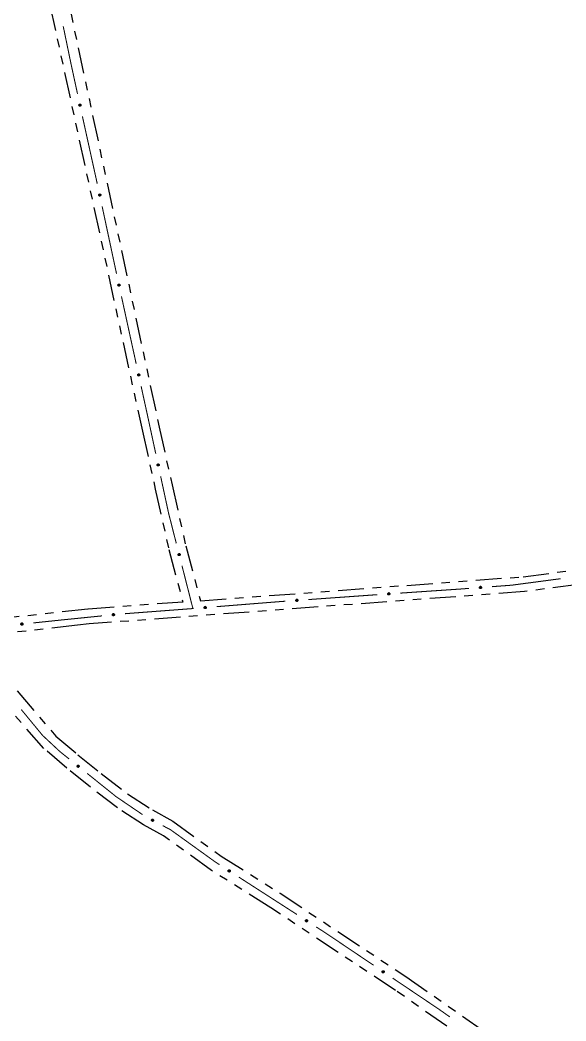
# Model space of a CAD drawing. Extents: x 211453 to 215163, y 4877397 to 4881305.
# Drawn here: x 214478.6 to 214573.5, y 4879622.9 to 4879796.9 of the extents above; entities that cross this region are included whole.
import ezdxf

# ---------------------------------------------------------------- set-up
doc = ezdxf.new("R2010")
doc.units = 0
doc.header["$LTSCALE"] = 1.5
doc.header["$MEASUREMENT"] = 0
doc.linetypes.add('TRACO_25', pattern=[8, 3, -1, 1, -1, 1, -1])
doc.layers.add('SV-EIXO-RUA-N-PAV', color=6, linetype='CONTINUOUS')
doc.layers.add('SV-RUA-NAO-PAV', color=7, linetype='CONTINUOUS')

msp = doc.modelspace()

# ---------------------------------------------------------------- linework, layer by layer
at = {"layer": 'SV-EIXO-RUA-N-PAV', "const_width": 0.18}
for points in [[(214486.128571, 4879795.800023), (214487.343512, 4879789.924317)], [(214487.343512, 4879789.924317), (214487.438246, 4879789.466161)], [(214487.438246, 4879789.466161), (214488.6103, 4879784.059591)], [(214489.459328, 4879780.150738), (214492.044638, 4879768.43254)], [(214492.886369, 4879764.522121), (214495.395957, 4879752.787473)], [(214496.245945, 4879748.878832), (214497.739941, 4879742.040121)], [(214497.739941, 4879742.040121), (214497.782842, 4879741.843744)], [(214497.782842, 4879741.843744), (214498.810286, 4879737.156028)], [(214499.66667, 4879733.248778), (214500.737149, 4879728.364714)], [(214500.737149, 4879728.364714), (214500.765067, 4879728.237339)], [(214500.765067, 4879728.237339), (214502.213669, 4879721.522209)], [(214503.057155, 4879717.612154), (214504.322383, 4879711.747071)], [(214504.322383, 4879711.747071), (214504.43072, 4879711.244865)], [(214504.43072, 4879711.244865), (214505.786096, 4879705.928682)], [(214506.774295, 4879702.052671), (214508.503645, 4879695.269651)], [(214572.582037, 4879699.802012), (214564.651354, 4879698.751168)], [(214555.113768, 4879698.004379), (214544.705475, 4879697.296732)], [(214555.679867, 4879698.046703), (214555.113768, 4879698.004379)], [(214556.677083, 4879698.121262), (214555.679867, 4879698.046703)], [(214564.067699, 4879698.673832), (214560.66595, 4879698.419495)], [(214564.651354, 4879698.751168), (214564.067699, 4879698.673832)], [(214540.343966, 4879697.0002), (214528.744797, 4879696.175893)], [(214540.714688, 4879697.025404), (214540.343966, 4879697.0002)], [(214508.67048, 4879694.615274), (214496.839324, 4879693.720153)], [(214508.503645, 4879695.269651), (214508.67048, 4879694.615274)], [(214508.805082, 4879694.626027), (214508.67048, 4879694.615274)], [(214523.85869, 4879695.828658), (214512.792378, 4879694.944571)], [(214524.75486, 4879695.892343), (214523.85869, 4879695.828658)], [(214485.992766, 4879692.648757), (214480.920342, 4879692.115285)], [(214486.887827, 4879692.739014), (214485.992766, 4879692.648757)], [(214492.857551, 4879693.341004), (214486.887827, 4879692.739014)], [(214478.838503, 4879677.056965), (214482.018866, 4879673.19882)], [(214482.018866, 4879673.19882), (214482.534663, 4879672.573099)], [(214482.534663, 4879672.573099), (214484.866065, 4879670.397124)], [(214484.866065, 4879670.397124), (214485.531122, 4879669.776404)], [(214485.531122, 4879669.776404), (214487.162476, 4879668.469519)], [(214490.284268, 4879665.968636), (214491.064715, 4879665.343415)], [(214491.064715, 4879665.343415), (214491.557335, 4879664.948775)], [(214491.557335, 4879664.948775), (214494.962853, 4879662.212198)], [(214494.962853, 4879662.212198), (214495.286262, 4879661.952316)], [(214495.286262, 4879661.952316), (214499.904739, 4879658.811751)], [(214503.414062, 4879656.89731), (214504.29785, 4879656.429422)], [(214504.29785, 4879656.429422), (214504.808344, 4879656.159161)], [(214504.808344, 4879656.159161), (214512.455554, 4879650.654489)], [(214512.455554, 4879650.654489), (214512.532551, 4879650.599064)], [(214512.532551, 4879650.599064), (214513.293617, 4879650.109128)], [(214516.656964, 4879647.943973), (214522.542822, 4879644.154952)], [(214522.542822, 4879644.154952), (214523.186629, 4879643.740501)], [(214523.186629, 4879643.740501), (214526.747999, 4879641.450052)], [(214530.112284, 4879639.286354), (214530.953355, 4879638.74543)], [(214530.953355, 4879638.74543), (214531.676597, 4879638.280287)], [(214531.676597, 4879638.280287), (214540.090312, 4879632.620701)], [(214543.408964, 4879630.387642), (214550.875672, 4879625.362876)], [(214550.875672, 4879625.362876), (214551.519817, 4879624.929395)], [(214551.519817, 4879624.929395), (214553.336965, 4879623.64788)]]:
    msp.add_lwpolyline(points, dxfattribs=at)
at = {"layer": 'SV-EIXO-RUA-N-PAV'}
for points in [[(214489.111165, 4879782.268733), (214489.152661, 4879782.242847), (214489.183032, 4879782.212113), (214489.200985, 4879782.17919), (214489.209263, 4879782.145959), (214489.213903, 4879782.111009), (214489.210807, 4879782.074739), (214489.198454, 4879782.035246), (214489.172779, 4879781.993437), (214489.139251, 4879781.964394), (214489.107914, 4879781.945067), (214489.07376, 4879781.93444), (214489.039732, 4879781.930501), (214489.002164, 4879781.934963), (214488.962263, 4879781.947872), (214488.920848, 4879781.974707), (214488.89128, 4879782.005042), (214488.874751, 4879782.037343), (214488.864285, 4879782.071747), (214488.859975, 4879782.107485), (214488.86322, 4879782.14307), (214488.87629, 4879782.183221), (214488.903318, 4879782.223747), (214488.933236, 4879782.253582), (214488.965297, 4879782.27056), (214488.999399, 4879782.280102), (214489.034398, 4879782.285182), (214489.070986, 4879782.283588), (214489.111165, 4879782.268733)], [(214492.545702, 4879766.64142), (214492.587126, 4879766.615418), (214492.617411, 4879766.5846), (214492.635272, 4879766.551626), (214492.643457, 4879766.518373), (214492.648, 4879766.48341), (214492.644802, 4879766.447149), (214492.632339, 4879766.40769), (214492.606547, 4879766.365953), (214492.572938, 4879766.337005), (214492.541548, 4879766.317764), (214492.507364, 4879766.307233), (214492.473325, 4879766.303389), (214492.43577, 4879766.307956), (214492.395905, 4879766.320977), (214492.354565, 4879766.347927), (214492.325082, 4879766.378344), (214492.308643, 4879766.410691), (214492.298273, 4879766.445124), (214492.294063, 4879766.480874), (214492.297407, 4879766.51645), (214492.31059, 4879766.556564), (214492.33773, 4879766.597015), (214492.367732, 4879766.626767), (214492.39984, 4879766.643655), (214492.433969, 4879766.653101), (214492.468981, 4879766.658084), (214492.505565, 4879766.656387), (214492.545702, 4879766.64142)], [(214495.895968, 4879750.996614), (214495.937506, 4879750.970795), (214495.967926, 4879750.94011), (214495.985931, 4879750.907215), (214495.994263, 4879750.873998), (214495.998959, 4879750.839055), (214495.995921, 4879750.802781), (214495.983631, 4879750.763267), (214495.958023, 4879750.721418), (214495.924541, 4879750.692321), (214495.893236, 4879750.672943), (214495.859099, 4879750.662261), (214495.825077, 4879750.658268), (214495.787502, 4879750.66267), (214495.747581, 4879750.675516), (214495.706122, 4879750.702284), (214495.676506, 4879750.732571), (214495.659925, 4879750.764846), (214495.649404, 4879750.799233), (214495.645037, 4879750.834964), (214495.648225, 4879750.870554), (214495.661231, 4879750.910726), (214495.688193, 4879750.951295), (214495.718063, 4879750.981179), (214495.750097, 4879750.998208), (214495.784184, 4879751.007804), (214495.819174, 4879751.01294), (214495.855765, 4879751.011405), (214495.895968, 4879750.996614)], [(214499.315245, 4879735.36632), (214499.3568, 4879735.340528), (214499.387241, 4879735.309865), (214499.405269, 4879735.276982), (214499.413623, 4879735.24377), (214499.418343, 4879735.208831), (214499.41533, 4879735.172554), (214499.403067, 4879735.133033), (214499.377487, 4879735.091165), (214499.344026, 4879735.062046), (214499.312733, 4879735.042647), (214499.278604, 4879735.031942), (214499.244585, 4879735.027925), (214499.207007, 4879735.032301), (214499.167077, 4879735.04512), (214499.1256, 4879735.07186), (214499.095963, 4879735.102126), (214499.07936, 4879735.13439), (214499.068815, 4879735.168769), (214499.064424, 4879735.204498), (214499.067587, 4879735.24009), (214499.080566, 4879735.280271), (214499.107501, 4879735.320858), (214499.13735, 4879735.350762), (214499.169372, 4879735.367814), (214499.203453, 4879735.377433), (214499.23844, 4879735.382593), (214499.275032, 4879735.381082), (214499.315245, 4879735.36632)], [(214502.712719, 4879719.730844), (214502.754189, 4879719.704916), (214502.784529, 4879719.674152), (214502.802448, 4879719.64121), (214502.810693, 4879719.607971), (214502.815297, 4879719.573016), (214502.812164, 4879719.53675), (214502.799771, 4879719.497268), (214502.774054, 4879719.455486), (214502.740496, 4879719.426477), (214502.70914, 4879719.407181), (214502.674975, 4879719.396589), (214502.640943, 4879719.392685), (214502.60338, 4879719.397185), (214502.563492, 4879719.410135), (214502.522104, 4879719.437011), (214502.492567, 4879719.467376), (214502.476071, 4879719.499694), (214502.465639, 4879719.534108), (214502.461366, 4879719.569851), (214502.464647, 4879719.605433), (214502.477758, 4879719.64557), (214502.504826, 4879719.686068), (214502.534775, 4879719.715874), (214502.566853, 4879719.732819), (214502.600965, 4879719.742326), (214502.635968, 4879719.747371), (214502.672555, 4879719.745739), (214502.712719, 4879719.730844)], [(214506.351367, 4879704.157098), (214506.393772, 4879704.132729), (214506.425234, 4879704.103114), (214506.444365, 4879704.07086), (214506.453839, 4879704.037951), (214506.459739, 4879704.003191), (214506.457956, 4879703.966833), (214506.447039, 4879703.926919), (214506.422892, 4879703.88421), (214506.390435, 4879703.853974), (214506.359818, 4879703.833526), (214506.32607, 4879703.821671), (214506.292207, 4879703.816505), (214506.254502, 4879703.819607), (214506.214161, 4879703.831065), (214506.171802, 4879703.856386), (214506.141157, 4879703.885631), (214506.123472, 4879703.917314), (214506.111769, 4879703.951317), (214506.10617, 4879703.986876), (214506.108127, 4879704.022555), (214506.119737, 4879704.063152), (214506.145282, 4879704.104629), (214506.174102, 4879704.135526), (214506.205528, 4879704.153652), (214506.239264, 4879704.16442), (214506.274055, 4879704.170762), (214506.310677, 4879704.170491), (214506.351367, 4879704.157098)], [(214558.823005, 4879698.171317), (214558.791624, 4879698.133803), (214558.756983, 4879698.107978), (214558.721892, 4879698.094755), (214558.687835, 4879698.091156), (214558.652579, 4879698.091398), (214558.617087, 4879698.099484), (214558.579683, 4879698.117185), (214558.541831, 4879698.148399), (214558.517708, 4879698.185624), (214558.502904, 4879698.219334), (214558.497106, 4879698.25463), (214558.497915, 4879698.288876), (214558.507534, 4879698.325465), (214558.525841, 4879698.363195), (214558.55815, 4879698.400498), (214558.592285, 4879698.425582), (214558.626563, 4879698.437481), (214558.662084, 4879698.443085), (214558.698075, 4879698.442407), (214558.732869, 4879698.434268), (214558.770824, 4879698.415767), (214558.807219, 4879698.38339), (214558.832627, 4879698.349631), (214558.845004, 4879698.315528), (214558.849734, 4879698.280433), (214558.849921, 4879698.245069), (214558.843278, 4879698.209053), (214558.823005, 4879698.171317)], [(214526.900951, 4879695.9345), (214526.869432, 4879695.897101), (214526.834697, 4879695.871404), (214526.799556, 4879695.85831), (214526.765487, 4879695.854837), (214526.730232, 4879695.855208), (214526.69477, 4879695.863425), (214526.657432, 4879695.881263), (214526.619694, 4879695.912617), (214526.595709, 4879695.949931), (214526.581029, 4879695.983695), (214526.575361, 4879696.019012), (214526.576296, 4879696.053254), (214526.586049, 4879696.089808), (214526.604496, 4879696.12747), (214526.636942, 4879696.164654), (214526.671168, 4879696.189613), (214526.70549, 4879696.201385), (214526.741032, 4879696.206859), (214526.77702, 4879696.206048), (214526.811783, 4879696.197781), (214526.84967, 4879696.17914), (214526.885946, 4879696.14663), (214526.911229, 4879696.112777), (214526.92348, 4879696.078629), (214526.928081, 4879696.043517), (214526.928138, 4879696.008152), (214526.921362, 4879695.972161), (214526.900951, 4879695.9345)], [(214542.860898, 4879697.060987), (214542.829265, 4879697.023685), (214542.794451, 4879696.998095), (214542.759271, 4879696.985109), (214542.725191, 4879696.981739), (214542.689937, 4879696.982219), (214542.654501, 4879696.990544), (214542.617217, 4879697.008497), (214542.579576, 4879697.039966), (214542.555705, 4879697.077353), (214542.541128, 4879697.111162), (214542.535568, 4879697.146496), (214542.536608, 4879697.180736), (214542.546474, 4879697.217259), (214542.565035, 4879697.254865), (214542.597595, 4879697.291949), (214542.631898, 4879697.316803), (214542.666256, 4879697.32847), (214542.701814, 4879697.333834), (214542.737799, 4879697.332913), (214542.772537, 4879697.32454), (214542.810367, 4879697.305783), (214542.846543, 4879697.273162), (214542.871722, 4879697.239232), (214542.883869, 4879697.205047), (214542.888362, 4879697.169921), (214542.888311, 4879697.134556), (214542.881425, 4879697.098586), (214542.860898, 4879697.060987)], [(214510.950721, 4879694.68701), (214510.919532, 4879694.649337), (214510.885023, 4879694.623336), (214510.849999, 4879694.609934), (214510.815961, 4879694.606162), (214510.780704, 4879694.606224), (214510.745172, 4879694.61413), (214510.707679, 4879694.631639), (214510.669667, 4879694.662661), (214510.645356, 4879694.699763), (214510.630379, 4879694.733397), (214510.624402, 4879694.768663), (214510.625037, 4879694.802912), (214510.634469, 4879694.83955), (214510.652584, 4879694.877372), (214510.684703, 4879694.914839), (214510.718709, 4879694.940097), (214510.752926, 4879694.952171), (214510.788418, 4879694.957956), (214510.824412, 4879694.95746), (214510.859247, 4879694.949499), (214510.897296, 4879694.931191), (214510.933855, 4879694.899), (214510.959435, 4879694.865371), (214510.971985, 4879694.831332), (214510.976894, 4879694.796261), (214510.977261, 4879694.760898), (214510.970801, 4879694.724849), (214510.950721, 4879694.68701)], [(214495.001459, 4879693.446558), (214494.97106, 4879693.408244), (214494.937099, 4879693.381532), (214494.902361, 4879693.367405), (214494.868409, 4879693.362926), (214494.833158, 4879693.362256), (214494.797469, 4879693.369422), (214494.75962, 4879693.386149), (214494.720973, 4879693.416374), (214494.695895, 4879693.452962), (214494.680223, 4879693.486278), (214494.673514, 4879693.521412), (214494.673437, 4879693.555667), (214494.682106, 4879693.592493), (214494.699432, 4879693.630684), (214494.730765, 4879693.66881), (214494.764239, 4879693.694769), (214494.798198, 4879693.707551), (214494.833562, 4879693.714072), (214494.869558, 4879693.714325), (214494.904551, 4879693.707089), (214494.942972, 4879693.689576), (214494.980193, 4879693.658152), (214495.006465, 4879693.625061), (214495.01972, 4879693.59129), (214495.025357, 4879693.556329), (214495.026459, 4879693.520981), (214495.020749, 4879693.484806), (214495.001459, 4879693.446558)], [(214479.085718, 4879691.811648), (214479.055483, 4879691.773205), (214479.021637, 4879691.746347), (214478.98696, 4879691.732072), (214478.953027, 4879691.727447), (214478.91778, 4879691.726626), (214478.88206, 4879691.733639), (214478.84414, 4879691.750203), (214478.805363, 4879691.780262), (214478.780129, 4879691.816743), (214478.764315, 4879691.849991), (214478.757455, 4879691.885096), (214478.757231, 4879691.919351), (214478.765742, 4879691.956213), (214478.782904, 4879691.994478), (214478.814073, 4879692.032738), (214478.847436, 4879692.058841), (214478.88134, 4879692.071768), (214478.916676, 4879692.07844), (214478.952671, 4879692.078848), (214478.987694, 4879692.071762), (214479.02619, 4879692.054413), (214479.063545, 4879692.023149), (214479.089959, 4879691.990171), (214479.103359, 4879691.956457), (214479.109145, 4879691.921521), (214479.110398, 4879691.886178), (214479.104844, 4879691.849979), (214479.085718, 4879691.811648)], [(214488.680061, 4879667.394821), (214488.728593, 4879667.400878), (214488.771542, 4879667.396159), (214488.806231, 4879667.381913), (214488.833603, 4879667.361331), (214488.859233, 4879667.337121), (214488.879689, 4879667.307011), (214488.89499, 4879667.268563), (214488.901407, 4879667.219922), (214488.893681, 4879667.176242), (214488.881534, 4879667.141486), (214488.861716, 4879667.111709), (214488.83778, 4879667.087204), (214488.805801, 4879667.06699), (214488.766686, 4879667.051865), (214488.717619, 4879667.046596), (214488.675545, 4879667.051511), (214488.642353, 4879667.066171), (214488.612544, 4879667.086285), (214488.586673, 4879667.111315), (214488.566764, 4879667.140987), (214488.551606, 4879667.180397), (214488.547047, 4879667.228895), (214488.55147, 4879667.270915), (214488.565661, 4879667.304304), (214488.586123, 4879667.333205), (214488.610093, 4879667.359208), (214488.639504, 4879667.38103), (214488.680061, 4879667.394821)], [(214501.571008, 4879657.9976), (214501.617545, 4879658.012644), (214501.660618, 4879658.016058), (214501.697362, 4879658.008565), (214501.728106, 4879657.993477), (214501.757819, 4879657.974499), (214501.783555, 4879657.948756), (214501.80579, 4879657.913856), (214501.821209, 4879657.867279), (214501.821806, 4879657.822925), (214501.816387, 4879657.786509), (214501.8025, 4879657.753546), (214501.783581, 4879657.724989), (214501.755956, 4879657.699141), (214501.720369, 4879657.676953), (214501.673159, 4879657.662582), (214501.630908, 4879657.659525), (214501.595558, 4879657.667706), (214501.562507, 4879657.681877), (214501.532404, 4879657.701615), (214501.507287, 4879657.727031), (214501.485012, 4879657.762902), (214501.471445, 4879657.809686), (214501.467915, 4879657.851791), (214501.475598, 4879657.887247), (214501.490282, 4879657.919472), (214501.508954, 4879657.949505), (214501.533755, 4879657.976453), (214501.571008, 4879657.9976)], [(214514.914064, 4879649.196883), (214514.961711, 4879649.207918), (214515.004918, 4879649.20766), (214515.040893, 4879649.197072), (214515.070243, 4879649.179426), (214515.098236, 4879649.157992), (214515.121692, 4879649.130155), (214515.140881, 4879649.093493), (214515.152287, 4879649.045774), (214515.149113, 4879649.00153), (214515.14062, 4879648.965706), (214515.123982, 4879648.934042), (214515.102704, 4879648.907196), (214515.072983, 4879648.883788), (214515.03564, 4879648.864704), (214514.987379, 4879648.854397), (214514.945022, 4879648.854941), (214514.910494, 4879648.866096), (214514.878767, 4879648.883023), (214514.850451, 4879648.905248), (214514.827584, 4879648.932706), (214514.808437, 4879648.97034), (214514.798895, 4879649.018108), (214514.798955, 4879649.060361), (214514.809622, 4879649.095036), (214514.826991, 4879649.125896), (214514.848147, 4879649.154235), (214514.875148, 4879649.178978), (214514.914064, 4879649.196883)], [(214528.368841, 4879640.538509), (214528.416483, 4879640.549565), (214528.45969, 4879640.549325), (214528.49567, 4879640.538753), (214528.525027, 4879640.52112), (214528.55303, 4879640.499698), (214528.576498, 4879640.471872), (214528.595703, 4879640.435218), (214528.607129, 4879640.387504), (214528.603975, 4879640.343258), (214528.595497, 4879640.30743), (214528.578873, 4879640.275759), (214528.557607, 4879640.248904), (214528.527896, 4879640.225483), (214528.490561, 4879640.206383), (214528.442305, 4879640.196055), (214528.399947, 4879640.19658), (214528.365415, 4879640.20772), (214528.33368, 4879640.224634), (214528.305354, 4879640.246847), (214528.282475, 4879640.274295), (214528.263312, 4879640.31192), (214528.253749, 4879640.359684), (214528.253791, 4879640.401937), (214528.264443, 4879640.436617), (214528.281798, 4879640.467484), (214528.302943, 4879640.495832), (214528.329933, 4879640.520587), (214528.368841, 4879640.538509)], [(214541.691952, 4879631.675801), (214541.739814, 4879631.685864), (214541.783007, 4879631.684725), (214541.818758, 4879631.673406), (214541.847743, 4879631.655166), (214541.875294, 4879631.633167), (214541.898177, 4879631.604858), (214541.916616, 4879631.567812), (214541.927047, 4879631.519871), (214541.922972, 4879631.475701), (214541.913751, 4879631.440056), (214541.896472, 4879631.408738), (214541.874651, 4879631.382332), (214541.84446, 4879631.359534), (214541.806735, 4879631.341215), (214541.758274, 4879631.331893), (214541.715937, 4879631.3333), (214541.681644, 4879631.345156), (214541.650268, 4879631.362726), (214541.62241, 4879631.385523), (214541.600108, 4879631.413442), (214541.581732, 4879631.451458), (214541.573164, 4879631.49941), (214541.574085, 4879631.541653), (214541.585457, 4879631.576103), (214541.603451, 4879631.606603), (214541.62518, 4879631.634505), (214541.652679, 4879631.658693), (214541.691952, 4879631.675801)]]:
    msp.add_lwpolyline(points, close=True, dxfattribs=at)
for points in [[(214488.859975, 4879782.107485), (214488.89128, 4879782.005042)], [(214488.863138, 4879782.121171), (214488.904226, 4879781.996041)], [(214488.86322, 4879782.14307), (214488.920848, 4879781.974707)], [(214488.873247, 4879782.158268), (214488.939458, 4879781.968773)], [(214488.87629, 4879782.183221), (214488.962263, 4879781.947872)], [(214488.892113, 4879782.200055), (214488.981069, 4879781.944284)], [(214488.903318, 4879782.223747), (214489.002164, 4879781.934963)], [(214488.917758, 4879782.236331), (214489.018921, 4879781.937132)], [(214488.933236, 4879782.253582), (214489.039732, 4879781.930501)], [(214488.94925, 4879782.258517), (214489.055617, 4879781.935313)], [(214488.965297, 4879782.27056), (214489.07376, 4879781.93444)], [(214488.982477, 4879782.272701), (214489.087911, 4879781.940918)], [(214488.999399, 4879782.280102), (214489.107914, 4879781.945067)], [(214489.018772, 4879782.279173), (214489.124271, 4879781.95997)], [(214489.034398, 4879782.285182), (214489.139251, 4879781.964394)], [(214489.053556, 4879782.279732), (214489.155474, 4879781.983489)], [(214489.070986, 4879782.283588), (214489.172779, 4879781.993437)], [(214489.089496, 4879782.274958), (214489.183031, 4879782.017387)], [(214489.111165, 4879782.268733), (214489.198454, 4879782.035246)], [(214489.133196, 4879782.253714), (214489.202652, 4879782.062131)], [(214489.152661, 4879782.242847), (214489.210807, 4879782.074739)], [(214489.17005, 4879782.225402), (214489.209515, 4879782.101317)], [(214489.183032, 4879782.212113), (214489.213903, 4879782.111009)], [(214492.294063, 4879766.480874), (214492.325082, 4879766.378344)], [(214492.297264, 4879766.494551), (214492.338003, 4879766.369307)], [(214492.297407, 4879766.51645), (214492.354565, 4879766.347927)], [(214492.307477, 4879766.53162), (214492.373159, 4879766.341941)], [(214492.31059, 4879766.556564), (214492.395905, 4879766.320977)], [(214492.326459, 4879766.573354), (214492.4147, 4879766.317336)], [(214492.33773, 4879766.597015), (214492.43577, 4879766.307956)], [(214492.352205, 4879766.609559), (214492.452532, 4879766.310078)], [(214492.367732, 4879766.626767), (214492.473325, 4879766.303389)], [(214492.383759, 4879766.631656), (214492.489223, 4879766.308157)], [(214492.39984, 4879766.643655), (214492.507364, 4879766.307233)], [(214492.417026, 4879766.645747), (214492.521533, 4879766.313672)], [(214492.433969, 4879766.653101), (214492.541548, 4879766.317764)], [(214492.453338, 4879766.652118), (214492.557946, 4879766.332622)], [(214492.468981, 4879766.658084), (214492.572938, 4879766.337005)], [(214492.488124, 4879766.65258), (214492.589215, 4879766.356054)], [(214492.505565, 4879766.656387), (214492.606547, 4879766.365953)], [(214492.524051, 4879766.647705), (214492.616866, 4879766.389875)], [(214492.545702, 4879766.64142), (214492.632339, 4879766.40769)], [(214492.567691, 4879766.62634), (214492.636612, 4879766.434564)], [(214492.587126, 4879766.615418), (214492.644802, 4879766.447149)], [(214492.604466, 4879766.597925), (214492.643585, 4879766.47373)], [(214492.617411, 4879766.5846), (214492.648, 4879766.48341)], [(214495.645037, 4879750.834964), (214495.676506, 4879750.732571)], [(214495.648178, 4879750.848655), (214495.689467, 4879750.723591)], [(214495.648225, 4879750.870554), (214495.706122, 4879750.702284)], [(214495.658227, 4879750.885768), (214495.724742, 4879750.69638)], [(214495.661231, 4879750.910726), (214495.747581, 4879750.675516)], [(214495.677026, 4879750.927586), (214495.766392, 4879750.671958)], [(214495.688193, 4879750.951295), (214495.787502, 4879750.66267)], [(214495.702613, 4879750.963903), (214495.804255, 4879750.664866)], [(214495.718063, 4879750.981179), (214495.825077, 4879750.658268)], [(214495.73407, 4879750.986139), (214495.840954, 4879750.663106)], [(214495.750097, 4879750.998208), (214495.859099, 4879750.662261)], [(214495.767274, 4879751.000376), (214495.873239, 4879750.668763)], [(214495.784184, 4879751.007804), (214495.893236, 4879750.672943)], [(214495.803558, 4879751.006906), (214495.909569, 4879750.687873)], [(214495.819174, 4879751.01294), (214495.924541, 4879750.692321)], [(214495.838341, 4879751.007521), (214495.940734, 4879750.711442)], [(214495.855765, 4879751.011405), (214495.958023, 4879750.721418)], [(214495.874289, 4879751.002804), (214495.968237, 4879750.745384)], [(214495.895968, 4879750.996614), (214495.983631, 4879750.763267)], [(214495.918023, 4879750.981631), (214495.987786, 4879750.790159)], [(214495.937506, 4879750.970795), (214495.995921, 4879750.802781)], [(214495.954922, 4879750.953378), (214495.994587, 4879750.829356)], [(214495.967926, 4879750.94011), (214495.998959, 4879750.839055)], [(214499.064424, 4879735.204498), (214499.095963, 4879735.102126)], [(214499.067556, 4879735.218191), (214499.10893, 4879735.093155)], [(214499.067587, 4879735.24009), (214499.1256, 4879735.07186)], [(214499.07758, 4879735.255311), (214499.144224, 4879735.065968)], [(214499.080566, 4879735.280271), (214499.167077, 4879735.04512)], [(214499.09635, 4879735.297141), (214499.18589, 4879735.041575)], [(214499.107501, 4879735.320858), (214499.207007, 4879735.032301)], [(214499.121912, 4879735.333476), (214499.223759, 4879735.034509)], [(214499.13735, 4879735.350762), (214499.244585, 4879735.027925)], [(214499.153353, 4879735.355733), (214499.260459, 4879735.032774)], [(214499.169372, 4879735.367814), (214499.278604, 4879735.031942)], [(214499.186547, 4879735.369993), (214499.29274, 4879735.038452)], [(214499.203453, 4879735.377433), (214499.312733, 4879735.042647)], [(214499.222827, 4879735.376548), (214499.329056, 4879735.057588)], [(214499.23844, 4879735.382593), (214499.344026, 4879735.062046)], [(214499.25761, 4879735.377187), (214499.360206, 4879735.081178)], [(214499.275032, 4879735.381082), (214499.377487, 4879735.091165)], [(214499.293562, 4879735.372495), (214499.387685, 4879735.115139)], [(214499.315245, 4879735.36632), (214499.403067, 4879735.133033)], [(214499.337309, 4879735.351351), (214499.407203, 4879735.159927)], [(214499.3568, 4879735.340528), (214499.41533, 4879735.172554)], [(214499.374228, 4879735.323123), (214499.413977, 4879735.199129)], [(214499.387241, 4879735.309865), (214499.418343, 4879735.208831)], [(214502.461366, 4879719.569851), (214502.492567, 4879719.467376)], [(214502.464543, 4879719.583533), (214502.505504, 4879719.458362)], [(214502.464647, 4879719.605433), (214502.522104, 4879719.437011)], [(214502.474689, 4879719.62062), (214502.540708, 4879719.431059)], [(214502.477758, 4879719.64557), (214502.563492, 4879719.410135)], [(214502.493597, 4879719.662388), (214502.582294, 4879719.406528)], [(214502.504826, 4879719.686068), (214502.60338, 4879719.397185)], [(214502.519279, 4879719.698638), (214502.620139, 4879719.399337)], [(214502.534775, 4879719.715874), (214502.640943, 4879719.392685)], [(214502.550794, 4879719.720792), (214502.656833, 4879719.397481)], [(214502.566853, 4879719.732819), (214502.674975, 4879719.396589)], [(214502.584035, 4879719.734942), (214502.689133, 4879719.403053)], [(214502.600965, 4879719.742326), (214502.70914, 4879719.407181)], [(214502.620336, 4879719.741377), (214502.725512, 4879719.422068)], [(214502.635968, 4879719.747371), (214502.740496, 4879719.426477)], [(214502.655121, 4879719.741902), (214502.756739, 4879719.445555)], [(214502.672555, 4879719.745739), (214502.774054, 4879719.455486)], [(214502.691057, 4879719.737091), (214502.78433, 4879719.479425)], [(214502.712719, 4879719.730844), (214502.799771, 4879719.497268)], [(214502.734734, 4879719.715803), (214502.803996, 4879719.524149)], [(214502.754189, 4879719.704916), (214502.812164, 4879719.53675)], [(214502.77156, 4879719.687453), (214502.8109, 4879719.563328)], [(214502.784529, 4879719.674152), (214502.815297, 4879719.573016)], [(214506.10617, 4879703.986876), (214506.141157, 4879703.885631)], [(214506.108127, 4879704.022555), (214506.171802, 4879703.856386)], [(214506.108836, 4879704.000667), (214506.154421, 4879703.877105)], [(214506.117598, 4879704.038105), (214506.190615, 4879703.851128)], [(214506.119737, 4879704.063152), (214506.214161, 4879703.831065)], [(214506.13494, 4879704.080547), (214506.233084, 4879703.828159)], [(214506.145282, 4879704.104629), (214506.254502, 4879703.819607)], [(214506.159258, 4879704.117727), (214506.27117, 4879703.82238)], [(214506.174102, 4879704.135526), (214506.292207, 4879703.816505)], [(214506.189927, 4879704.141036), (214506.307907, 4879703.821889)], [(214506.205528, 4879704.153652), (214506.32607, 4879703.821671)], [(214506.22262, 4879704.156412), (214506.339978, 4879703.828657)], [(214506.239264, 4879704.16442), (214506.359818, 4879703.833526)], [(214506.258657, 4879704.164192), (214506.375625, 4879703.849011)], [(214506.274055, 4879704.170762), (214506.390435, 4879703.853974)], [(214506.293398, 4879704.166008), (214506.405958, 4879703.873642)], [(214506.310677, 4879704.170491), (214506.422892, 4879703.88421)], [(214506.329488, 4879704.162536), (214506.432272, 4879703.908515)], [(214506.351367, 4879704.157098), (214506.447039, 4879703.926919)], [(214506.373926, 4879704.142886), (214506.450262, 4879703.953938)], [(214506.393772, 4879704.132729), (214506.457956, 4879703.966833)], [(214506.41178, 4879704.115924), (214506.455705, 4879703.993347)], [(214506.425234, 4879704.103114), (214506.459739, 4879704.003191)], [(214558.845004, 4879698.315528), (214558.497106, 4879698.25463)], [(214558.832627, 4879698.349631), (214558.497915, 4879698.288876)], [(214558.835297, 4879698.333088), (214558.500483, 4879698.272478)], [(214558.844746, 4879698.298218), (214558.501563, 4879698.239719)], [(214558.849734, 4879698.280433), (214558.502904, 4879698.219334)], [(214558.817684, 4879698.367347), (214558.507362, 4879698.308569)], [(214558.807219, 4879698.38339), (214558.507534, 4879698.325465)], [(214558.846132, 4879698.261376), (214558.5154, 4879698.201072)], [(214558.849921, 4879698.245069), (214558.517708, 4879698.185624)], [(214558.785306, 4879698.397767), (214558.519685, 4879698.345067)], [(214558.770824, 4879698.415767), (214558.525841, 4879698.363195)], [(214558.841872, 4879698.226849), (214558.534373, 4879698.166914)], [(214558.843278, 4879698.209053), (214558.541831, 4879698.148399)], [(214558.746532, 4879698.422234), (214558.549697, 4879698.382888)], [(214558.732869, 4879698.434268), (214558.55815, 4879698.400498)], [(214558.832169, 4879698.191916), (214558.564131, 4879698.134931)], [(214558.823005, 4879698.171317), (214558.579683, 4879698.117185)], [(214558.711191, 4879698.43738), (214558.581579, 4879698.414006)], [(214558.698075, 4879698.442407), (214558.592285, 4879698.425582)], [(214558.805081, 4879698.151577), (214558.605729, 4879698.109306)], [(214558.791624, 4879698.133803), (214558.617087, 4879698.099484)], [(214558.771941, 4879698.118996), (214558.643588, 4879698.097085)], [(214558.756983, 4879698.107978), (214558.652579, 4879698.091398)], [(214526.92348, 4879696.078629), (214526.575361, 4879696.019012)], [(214526.911229, 4879696.112777), (214526.576296, 4879696.053254)], [(214526.913838, 4879696.096224), (214526.578803, 4879696.036847)], [(214526.923159, 4879696.061319), (214526.579763, 4879696.004085)], [(214526.928081, 4879696.043517), (214526.581029, 4879695.983695)], [(214526.896351, 4879696.130548), (214526.585816, 4879696.072913)], [(214526.885946, 4879696.14663), (214526.586049, 4879696.089808)], [(214526.864086, 4879696.161087), (214526.598273, 4879696.109365)], [(214526.84967, 4879696.17914), (214526.604496, 4879696.12747)], [(214526.825402, 4879696.185697), (214526.628424, 4879696.147075)], [(214526.811783, 4879696.197781), (214526.636942, 4879696.164654)], [(214526.790117, 4879696.200973), (214526.66042, 4879696.178076)], [(214526.77702, 4879696.206048), (214526.671168, 4879696.189613)], [(214542.883869, 4879697.205047), (214542.535568, 4879697.146496)], [(214542.871722, 4879697.239232), (214542.536608, 4879697.180736)], [(214542.874281, 4879697.222671), (214542.539065, 4879697.164321)], [(214542.883494, 4879697.187738), (214542.539925, 4879697.131555)], [(214542.888362, 4879697.169921), (214542.541128, 4879697.111162)], [(214542.856899, 4879697.257049), (214542.546188, 4879697.200365)], [(214542.846543, 4879697.273162), (214542.546474, 4879697.217259)], [(214542.884632, 4879697.150888), (214542.553501, 4879697.092816)], [(214542.888311, 4879697.134556), (214542.555705, 4879697.077353)], [(214542.824728, 4879697.287686), (214542.558757, 4879697.236779)], [(214542.810367, 4879697.305783), (214542.565035, 4879697.254865)], [(214542.880139, 4879697.116391), (214542.572244, 4879697.058531)], [(214542.881425, 4879697.098586), (214542.579576, 4879697.039966)], [(214542.786119, 4879697.312414), (214542.589024, 4879697.274396)], [(214542.772537, 4879697.32454), (214542.597595, 4879697.291949)], [(214542.870201, 4879697.081524), (214542.601785, 4879697.026347)], [(214542.860898, 4879697.060987), (214542.617217, 4879697.008497)], [(214542.750881, 4879697.327798), (214542.621114, 4879697.305299)], [(214542.737799, 4879697.332913), (214542.631898, 4879697.316803)], [(214542.842842, 4879697.041369), (214542.643209, 4879697.000443)], [(214542.829265, 4879697.023685), (214542.654501, 4879696.990544)], [(214542.809482, 4879697.009012), (214542.680984, 4879696.987966)], [(214542.794451, 4879696.998095), (214542.689937, 4879696.982219)], [(214510.971985, 4879694.831332), (214510.624402, 4879694.768663)], [(214510.959435, 4879694.865371), (214510.625037, 4879694.802912)], [(214510.962189, 4879694.848842), (214510.627688, 4879694.786528)], [(214510.971815, 4879694.81402), (214510.628935, 4879694.753774)], [(214510.976894, 4879694.796261), (214510.630379, 4879694.733397)], [(214510.944402, 4879694.883011), (214510.634384, 4879694.822653)], [(214510.933855, 4879694.899), (214510.634469, 4879694.83955)], [(214510.973389, 4879694.777186), (214510.642968, 4879694.715198)], [(214510.977261, 4879694.760898), (214510.645356, 4879694.699763)], [(214510.91187, 4879694.913265), (214510.64652, 4879694.859213)], [(214510.897296, 4879694.931191), (214510.652584, 4879694.877372)], [(214510.969305, 4879694.742638), (214510.662116, 4879694.681137)], [(214510.970801, 4879694.724849), (214510.669667, 4879694.662661)], [(214510.872971, 4879694.937535), (214510.67634, 4879694.897186)], [(214510.859247, 4879694.949499), (214510.684703, 4879694.914839)], [(214510.95978, 4879694.707655), (214510.692036, 4879694.649306)], [(214510.950721, 4879694.68701), (214510.707679, 4879694.631639)], [(214510.837554, 4879694.952501), (214510.708062, 4879694.928467)], [(214510.824412, 4879694.95746), (214510.718709, 4879694.940097)], [(214510.932898, 4879694.66718), (214510.733764, 4879694.623893)], [(214510.919532, 4879694.649337), (214510.745172, 4879694.61413)], [(214510.899924, 4879694.63443), (214510.771684, 4879694.611865)], [(214510.885023, 4879694.623336), (214510.780704, 4879694.606224)], [(214526.924409, 4879696.024473), (214526.593457, 4879695.965387)], [(214526.928138, 4879696.008152), (214526.595709, 4879695.949931)], [(214526.920022, 4879695.989962), (214526.612305, 4879695.931159)], [(214526.921362, 4879695.972161), (214526.619694, 4879695.912617)], [(214526.91019, 4879695.955065), (214526.641945, 4879695.899066)], [(214526.900951, 4879695.9345), (214526.657432, 4879695.881263)], [(214526.882955, 4879695.914826), (214526.683448, 4879695.873289)], [(214526.869432, 4879695.897101), (214526.69477, 4879695.863425)], [(214526.849694, 4879695.882367), (214526.721261, 4879695.860928)], [(214526.834697, 4879695.871404), (214526.730232, 4879695.855208)], [(214495.006465, 4879693.625061), (214494.673437, 4879693.555667)], [(214495.01972, 4879693.59129), (214494.673514, 4879693.521412)], [(214495.009563, 4879693.608592), (214494.676428, 4879693.539341)], [(214495.01991, 4879693.573978), (214494.678356, 4879693.506621)], [(214495.025357, 4879693.556329), (214494.680223, 4879693.486278)], [(214494.980193, 4879693.658152), (214494.682106, 4879693.592493)], [(214494.991069, 4879693.642385), (214494.682372, 4879693.575598)], [(214495.022249, 4879693.537185), (214494.693188, 4879693.468345)], [(214494.957915, 4879693.671956), (214494.693747, 4879693.612403)], [(214495.026459, 4879693.520981), (214494.695895, 4879693.452962)], [(214494.942972, 4879693.689576), (214494.699432, 4879693.630684)], [(214495.018884, 4879693.50256), (214494.713039, 4879693.434689)], [(214495.020749, 4879693.484806), (214494.720973, 4879693.416374)], [(214494.918521, 4879693.695413), (214494.72277, 4879693.650987)], [(214494.904551, 4879693.707089), (214494.730765, 4879693.66881)], [(214495.010087, 4879693.467387), (214494.743614, 4879693.403486)], [(214494.8828, 4879693.709639), (214494.753836, 4879693.68292)], [(214495.001459, 4879693.446558), (214494.75962, 4879693.386149)], [(214494.869558, 4879693.714325), (214494.764239, 4879693.694769)], [(214494.984053, 4879693.426361), (214494.785861, 4879693.378946)], [(214494.97106, 4879693.408244), (214494.797469, 4879693.369422)], [(214494.951766, 4879693.392933), (214494.824023, 4879693.367709)], [(214494.937099, 4879693.381532), (214494.833158, 4879693.362256)], [(214479.089959, 4879691.990171), (214478.757231, 4879691.919351)], [(214479.103359, 4879691.956457), (214478.757455, 4879691.885096)], [(214479.093127, 4879691.973716), (214478.760292, 4879691.903038)], [(214479.103623, 4879691.939146), (214478.762361, 4879691.870326)], [(214479.109145, 4879691.921521), (214478.764315, 4879691.849991)], [(214479.063545, 4879692.023149), (214478.765742, 4879691.956213)], [(214479.074489, 4879692.007429), (214478.766081, 4879691.93932)], [(214479.041209, 4879692.036858), (214478.777297, 4879691.976173)], [(214479.106119, 4879691.902364), (214478.777356, 4879691.832114)], [(214479.110398, 4879691.886178), (214478.780129, 4879691.816743)], [(214479.02619, 4879692.054413), (214478.782904, 4879691.994478)], [(214479.102902, 4879691.867724), (214478.797351, 4879691.798544)], [(214479.104844, 4879691.849979), (214478.805363, 4879691.780262)], [(214479.001714, 4879692.060145), (214478.806156, 4879692.014881)], [(214478.987694, 4879692.071762), (214478.814073, 4879692.032738)], [(214479.094257, 4879691.832514), (214478.82806, 4879691.767472)], [(214478.965933, 4879692.074219), (214478.837084, 4879692.046947)], [(214479.085718, 4879691.811648), (214478.84414, 4879691.750203)], [(214478.952671, 4879692.078848), (214478.847436, 4879692.058841)], [(214479.068398, 4879691.791377), (214478.870411, 4879691.743113)], [(214479.055483, 4879691.773205), (214478.88206, 4879691.733639)], [(214479.036255, 4879691.757811), (214478.908621, 4879691.732039)], [(214479.021637, 4879691.746347), (214478.91778, 4879691.726626)], [(214488.547047, 4879667.228895), (214488.805801, 4879667.06699)], [(214488.550326, 4879667.247766), (214488.817443, 4879667.079236)], [(214488.55147, 4879667.270915), (214488.83778, 4879667.087204)], [(214488.551606, 4879667.180397), (214488.766686, 4879667.051865)], [(214488.55328, 4879667.203439), (214488.783548, 4879667.060932)], [(214488.560793, 4879667.284839), (214488.847079, 4879667.100952)], [(214488.56497, 4879667.159106), (214488.735808, 4879667.053718)], [(214488.565661, 4879667.304304), (214488.861716, 4879667.111709)], [(214488.566764, 4879667.140987), (214488.717619, 4879667.046596)], [(214488.57765, 4879667.316793), (214488.868619, 4879667.125657)], [(214488.580503, 4879667.123934), (214488.691269, 4879667.052683)], [(214488.586123, 4879667.333205), (214488.881534, 4879667.141486)], [(214488.586673, 4879667.111315), (214488.675545, 4879667.051511)], [(214488.601749, 4879667.344694), (214488.88484, 4879667.163366)], [(214488.610093, 4879667.359208), (214488.893681, 4879667.176242)], [(214488.628402, 4879667.367051), (214488.894242, 4879667.201292)], [(214488.639504, 4879667.38103), (214488.901407, 4879667.219922)], [(214488.659315, 4879667.385997), (214488.894272, 4879667.244978)], [(214488.680061, 4879667.394821), (214488.89499, 4879667.268563)], [(214488.706631, 4879667.397046), (214488.881304, 4879667.292082)], [(214488.728593, 4879667.400878), (214488.879689, 4879667.307011)], [(214488.753088, 4879667.398294), (214488.861935, 4879667.326831)], [(214488.771542, 4879667.396159), (214488.859233, 4879667.337121)], [(214501.467915, 4879657.851791), (214501.783581, 4879657.724989)], [(214501.47113, 4879657.828838), (214501.765098, 4879657.713351)], [(214501.471445, 4879657.809686), (214501.755956, 4879657.699141)], [(214501.474464, 4879657.867216), (214501.790139, 4879657.740236)], [(214501.475598, 4879657.887247), (214501.8025, 4879657.753546)], [(214501.482338, 4879657.785849), (214501.735233, 4879657.689019)], [(214501.485012, 4879657.762902), (214501.720369, 4879657.676953)], [(214501.485034, 4879657.901762), (214501.806667, 4879657.768541)], [(214501.490282, 4879657.919472), (214501.816387, 4879657.786509)], [(214501.503478, 4879657.933685), (214501.815535, 4879657.808621)], [(214501.508954, 4879657.949505), (214501.821806, 4879657.822925)], [(214501.525468, 4879657.960641), (214501.817663, 4879657.847637)], [(214501.533755, 4879657.976453), (214501.821209, 4879657.867279)], [(214501.552283, 4879657.985044), (214501.809505, 4879657.890554)], [(214501.571008, 4879657.9976), (214501.80579, 4879657.913856)], [(214501.59669, 4879658.004765), (214501.78794, 4879657.934394)], [(214501.617545, 4879658.012644), (214501.783555, 4879657.948756)], [(214501.642091, 4879658.014696), (214501.762402, 4879657.964897)], [(214501.660618, 4879658.016058), (214501.757819, 4879657.974499)], [(214501.50213, 4879657.744493), (214501.68969, 4879657.672987)], [(214501.507287, 4879657.727031), (214501.673159, 4879657.662582)], [(214501.523979, 4879657.712854), (214501.646134, 4879657.663623)], [(214501.532404, 4879657.701615), (214501.630908, 4879657.659525)], [(214514.798955, 4879649.060361), (214515.102704, 4879648.907196)], [(214514.80679, 4879649.075173), (214515.110534, 4879648.921831)], [(214514.809622, 4879649.095036), (214515.123982, 4879648.934042)], [(214514.820257, 4879649.108697), (214515.129408, 4879648.948628)], [(214514.826991, 4879649.125896), (214515.14062, 4879648.965706)], [(214514.841347, 4879649.138936), (214515.141649, 4879648.98781)], [(214514.848147, 4879649.154235), (214515.149113, 4879649.00153)], [(214514.865548, 4879649.163927), (214515.147084, 4879649.026504)], [(214514.875148, 4879649.178978), (214515.152287, 4879649.045774)], [(214514.894339, 4879649.185963), (214515.142602, 4879649.06996)], [(214514.914064, 4879649.196883), (214515.140881, 4879649.093493)], [(214514.940262, 4879649.201839), (214515.12484, 4879649.115473)], [(214514.961711, 4879649.207918), (214515.121692, 4879649.130155)], [(214514.986342, 4879649.207877), (214515.101987, 4879649.148036)], [(214515.004918, 4879649.20766), (214515.098236, 4879649.157992)], [(214514.798895, 4879649.018108), (214515.072983, 4879648.883788)], [(214514.800207, 4879649.037217), (214515.083299, 4879648.89717)], [(214514.807722, 4879648.993432), (214515.051475, 4879648.875464)], [(214514.808437, 4879648.97034), (214515.03564, 4879648.864704)], [(214514.823929, 4879648.950543), (214515.004735, 4879648.863359)], [(214514.827584, 4879648.932706), (214514.987379, 4879648.854397)], [(214514.84301, 4879648.917163), (214514.960541, 4879648.85773)], [(214514.850451, 4879648.905248), (214514.945022, 4879648.854941)], [(214528.253791, 4879640.401937), (214528.557607, 4879640.248904)], [(214528.255054, 4879640.378794), (214528.538206, 4879640.23887)], [(214528.26162, 4879640.416753), (214528.56543, 4879640.263542)], [(214528.264443, 4879640.436617), (214528.578873, 4879640.275759)], [(214528.275072, 4879640.450282), (214528.584293, 4879640.290348)], [(214528.281798, 4879640.467484), (214528.595497, 4879640.30743)], [(214528.296149, 4879640.480531), (214528.596516, 4879640.329535)], [(214528.302943, 4879640.495832), (214528.603975, 4879640.343258)], [(214528.32034, 4879640.505532), (214528.601935, 4879640.368231)], [(214528.329933, 4879640.520587), (214528.607129, 4879640.387504)], [(214528.349121, 4879640.527581), (214528.597434, 4879640.411685)], [(214528.368841, 4879640.538509), (214528.595703, 4879640.435218)], [(214528.395037, 4879640.543477), (214528.579652, 4879640.457191)], [(214528.416483, 4879640.549565), (214528.576498, 4879640.471872)], [(214528.441114, 4879640.549535), (214528.556785, 4879640.489744)], [(214528.45969, 4879640.549325), (214528.55303, 4879640.499698)], [(214528.253749, 4879640.359684), (214528.527896, 4879640.225483)], [(214528.262588, 4879640.335012), (214528.506391, 4879640.21715)], [(214528.263312, 4879640.31192), (214528.490561, 4879640.206383)], [(214528.278812, 4879640.29213), (214528.459657, 4879640.205025)], [(214528.282475, 4879640.274295), (214528.442305, 4879640.196055)], [(214528.297909, 4879640.258758), (214528.415465, 4879640.199377)], [(214528.305354, 4879640.246847), (214528.399947, 4879640.19658)], [(214541.672009, 4879631.665286), (214541.917857, 4879631.544248)], [(214541.691952, 4879631.675801), (214541.916616, 4879631.567812)], [(214541.718245, 4879631.680223), (214541.901026, 4879631.590114)], [(214541.739814, 4879631.685864), (214541.898177, 4879631.604858)], [(214541.764439, 4879631.685321), (214541.878841, 4879631.623136)], [(214541.783007, 4879631.684725), (214541.875294, 4879631.633167)], [(214541.573164, 4879631.49941), (214541.84446, 4879631.359534)], [(214541.574085, 4879631.541653), (214541.874651, 4879631.382332)], [(214541.574866, 4879631.518489), (214541.855046, 4879631.372703)], [(214541.581488, 4879631.474559), (214541.822786, 4879631.351649)], [(214541.581732, 4879631.451458), (214541.806735, 4879631.341215)], [(214541.582221, 4879631.556302), (214541.882778, 4879631.396804)], [(214541.585457, 4879631.576103), (214541.896472, 4879631.408738)], [(214541.596368, 4879631.589545), (214541.902194, 4879631.423211)], [(214541.596817, 4879631.431349), (214541.775809, 4879631.3405)], [(214541.600108, 4879631.413442), (214541.758274, 4879631.331893)], [(214541.603451, 4879631.606603), (214541.913751, 4879631.440056)], [(214541.615214, 4879631.397587), (214541.73151, 4879631.335772)], [(214541.618069, 4879631.619348), (214541.91523, 4879631.462135)], [(214541.62241, 4879631.385523), (214541.715937, 4879631.3333)], [(214541.62518, 4879631.634505), (214541.922972, 4879631.475701)], [(214541.642775, 4879631.643841), (214541.921453, 4879631.50071)], [(214541.652679, 4879631.658693), (214541.927047, 4879631.519871)]]:
    msp.add_lwpolyline(points, dxfattribs=at)
at = {"layer": 'SV-RUA-NAO-PAV', "linetype": 'TRACO_25'}
for points in [[(214447.027418, 4879964.578099, 14.851533), (214448.485132, 4879951.474629, 14.910399), (214468.683176, 4879885.917916, 14.910399), (214502.802452, 4879726.158421, 14.093931), (214505.044345, 4879716.110055, 13.774666), (214507.436123, 4879705.489421, 13.405516), (214509.980061, 4879695.976552, 11.400134), (214566.059468, 4879700.147723, 11.400134), (214576.835304, 4879701.559115, 10.941191), (214579.829061, 4879701.950167, 10.941191), (214643.724544, 4879710.314106, 10.941191), (214648.833629, 4879713.62383, 10.671811), (214650.800441, 4879717.864017, 10.611949), (214639.070869, 4879772.123412, 11.869054), (214615.968459, 4879875.77293, 12.996458), (214598.259867, 4879948.945241, 13.92928), (214578.714169, 4880032.919138, 14.125504), (214576.781831, 4880037.510031, 14.223616), (214573.521669, 4880038.820702, 14.282483)], [(214441.827305, 4879960.617769, 14.851533), (214445.452097, 4879949.103576, 14.910399), (214463.449448, 4879893.292715, 14.910399), (214499.88942, 4879725.422055, 14.093931), (214502.131869, 4879715.390514, 13.774666), (214504.504663, 4879704.851244, 13.405516), (214506.938, 4879695.750285, 11.400134), (214490.413307, 4879694.521183, 12.188319), (214429.921378, 4879687.871847, 11.400134), (214403.178462, 4879684.78522, 13.166067), (214367.674304, 4879681.303444, 13.734758), (214333.912413, 4879677.688417, 13.734758), (214301.834822, 4879671.809935, 14.143816), (214273.837597, 4879663.681304, 14.343356), (214255.479724, 4879656.972221, 14.772368), (214244.927565, 4879650.461194, 14.722484), (214238.842226, 4879645.168069, 14.692553), (214224.203036, 4879633.826182, 14.396513), (214169.635234, 4879588.086514, 14.799296), (214164.148225, 4879585.39244, 14.497209), (214160.125236, 4879585.615241, 14.497209), (214159.181603, 4879586.123322, 14.497209), (214155.820919, 4879588.027395, 14.799296)], [(214670.236169, 4879623.208358, 7.398147), (214653.949032, 4879634.80438, 8.80789), (214641.923193, 4879642.968805, 9.160325), (214633.662324, 4879647.987715, 9.185499), (214625.068548, 4879650.965289, 9.210673), (214616.364098, 4879657.547301, 9.588283), (214613.370848, 4879659.80632, 10.601972), (214609.36606, 4879662.395548, 10.492225), (214601.670718, 4879669.097391, 10.492225), (214593.332765, 4879675.378663, 10.562064), (214586.663837, 4879680.827787, 10.901282), (214584.947215, 4879682.232458, 10.901282), (214578.331285, 4879691.044557, 11.440042), (214575.719644, 4879698.799711, 10.941191), (214566.323857, 4879697.569799, 11.400134), (214490.653124, 4879691.941432, 12.188319), (214488.605718, 4879691.712928, 12.188319), (214474.558526, 4879690.145172, 13.166067)], [(214478.116909, 4879680.301939, 12.038664), (214484.864822, 4879672.423162, 12.038664), (214488.653649, 4879669.219105, 12.04864), (214492.709417, 4879665.958927, 12.018709), (214497.277609, 4879662.417193, 11.719398), (214501.639124, 4879659.610722, 11.619629), (214505.179397, 4879657.657971, 11.619629), (214513.595428, 4879651.585568, 11.803593), (214523.851189, 4879645.125823, 11.325288), (214545.688614, 4879630.662124, 10.217632), (214564.313769, 4879617.65643, 9.613457)], [(214562.647886, 4879615.156745, 9.613457), (214543.908948, 4879628.244165, 10.217632), (214522.237467, 4879642.59675, 11.325288), (214511.915959, 4879649.097907, 11.803593), (214503.578419, 4879655.127573, 11.828767), (214500.102981, 4879657.031766, 11.619629), (214495.543516, 4879659.96561, 11.719398), (214490.850416, 4879663.604185, 12.018709), (214486.744995, 4879666.904276, 12.04864), (214482.752614, 4879670.28047, 12.038664), (214476.285441, 4879677.709408, 12.038664)]]:
    msp.add_polyline3d(points, dxfattribs=at)

doc.saveas('drawing.dxf')
